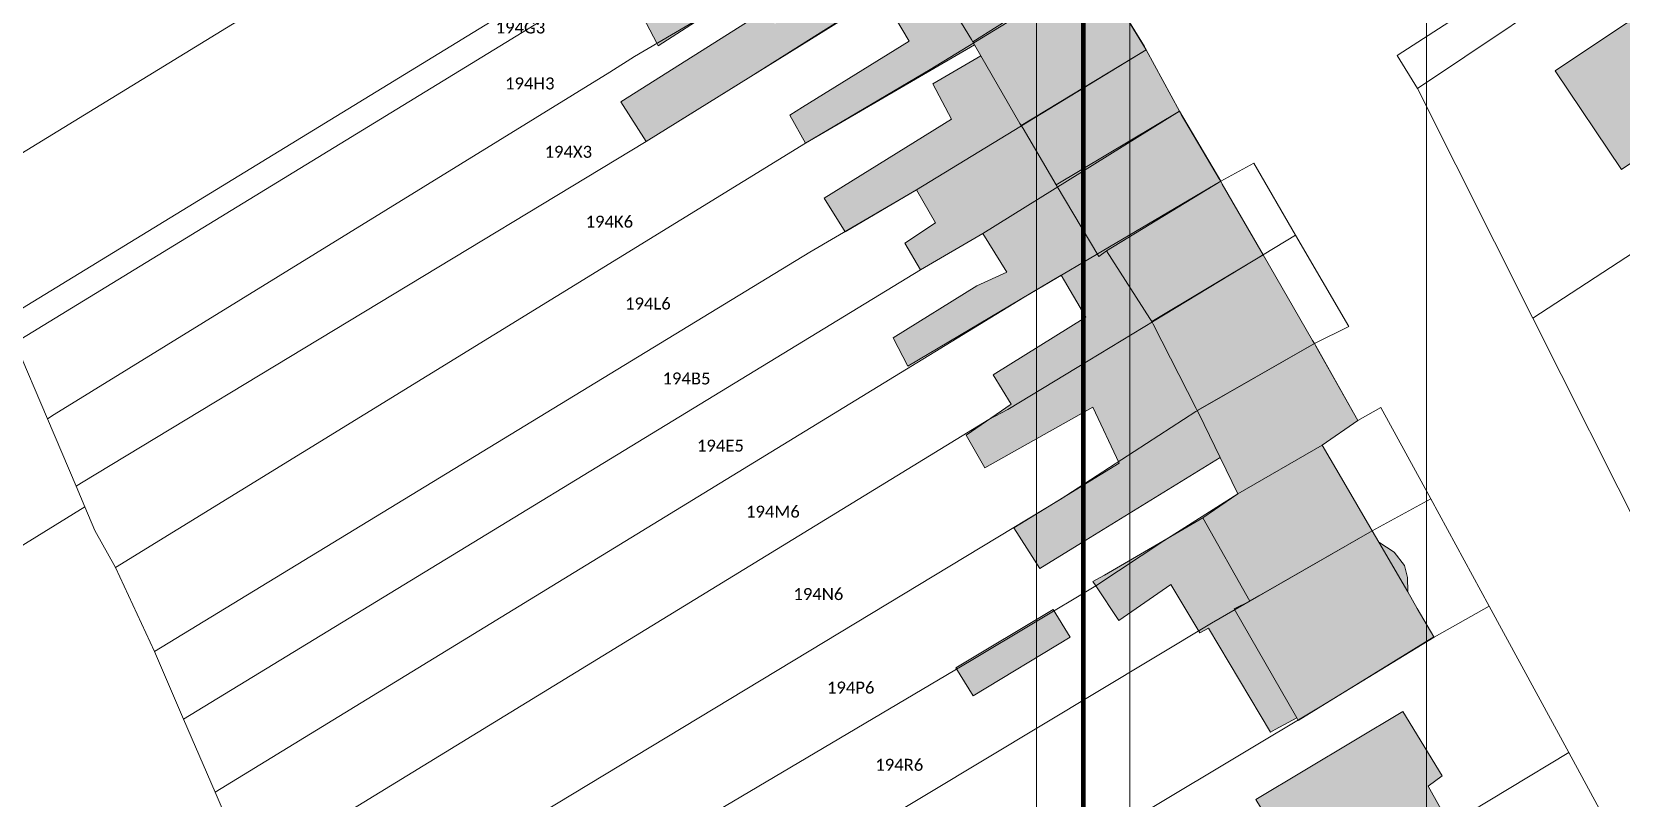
# Model space of a CAD drawing. Header units: metres. Extents: x 113120 to 240396, y 120329 to 242116.
# Drawn here: x 117220.6 to 117326.8, y 121321.2 to 121372.5 of the extents above; entities that cross this region are included whole.
import ezdxf

# ---------------------------------------------------------------- set-up
doc = ezdxf.new("R2010")
doc.units = ezdxf.units.M
doc.header["$LTSCALE"] = 3
doc.layers.get('0').update_dxf_attribs({"lineweight": 0})
for name, color, linetype, lineweight in [('Bpn_CaPa', 78, 'Continuous', 0), ('Bpn_ReBu', 4, 'Continuous', 0), ('Bpt_CaNu', 7, 'Continuous', 0), ('Carroyage(1)', 7, 'Continuous', 0), ('Hachure bâtiment', 11, 'Continuous', 0)]:
    doc.layers.add(name, color=color, linetype=linetype, lineweight=lineweight)
doc.styles.add('Legend', font='')
doc.styles.get('Legend').set_extended_font_data('Calibri')

msp = doc.modelspace()

# ---------------------------------------------------------------- hatches: boundary and pattern name
at = {"layer": 'Hachure bâtiment'}
h = msp.add_hatch(color=256, dxfattribs=at)
h.dxf.hatch_style = 1
h.paths.add_polyline_path([(117277.81, 121380.76), (117280.26, 121377.04), (117280.35, 121376.91), (117280.46, 121376.72), (117283.37, 121371.93), (117283.46, 121371.79), (117283.58, 121371.59), (117272.27, 121365), (117271.22, 121366.88), (117272.07, 121367.41), (117279.2, 121371.82), (117277.38, 121374.92), (117261.62, 121365.12), (117259.93, 121367.77), (117269.6, 121373.88), (117270.23, 121372.98), (117273.38, 121375.02), (117272.03, 121377.7), (117262.43, 121371.52), (117262.34, 121371.7), (117260.97, 121374.32), (117268.02, 121378.7), (117268.98, 121377), (117270.73, 121378.18), (117269.83, 121379.77), (117272.9, 121381.57), (117271.62, 121383.88), (117274.68, 121385.48)])
h = msp.add_hatch(color=256, dxfattribs=at)
h.dxf.hatch_style = 1
h.paths.add_polyline_path([(117288.68, 121381.83), (117291.49, 121377.08), (117291.58, 121376.92), (117283.46, 121371.79), (117283.37, 121371.93), (117280.46, 121376.72), (117280.35, 121376.91), (117288.57, 121382.03)])
h = msp.add_hatch(color=256, dxfattribs=at)
h.dxf.hatch_style = 1
h.paths.add_polyline_path([(117334.79, 121378.13), (117339.21, 121371.53), (117326.81, 121363.24), (117322.38, 121369.85), (117334.77, 121378.15)])
h = msp.add_hatch(color=256, dxfattribs=at)
h.dxf.hatch_style = 1
h.paths.add_polyline_path([(117291.7, 121376.72), (117294.92, 121371.47), (117295.04, 121371.24), (117286.69, 121366.19), (117286.61, 121366.33), (117284, 121370.85), (117283.58, 121371.59), (117283.46, 121371.79), (117291.58, 121376.92)])
h = msp.add_hatch(color=256, dxfattribs=at)
h.dxf.hatch_style = 1
h.paths.add_polyline_path([(117297.27, 121367.14), (117289.03, 121362.23), (117286.82, 121365.98), (117286.69, 121366.19), (117295.04, 121371.24)])
h = msp.add_hatch(color=256, dxfattribs=at)
h.dxf.hatch_style = 1
h.paths.add_polyline_path([(117286.61, 121366.33), (117286.69, 121366.19), (117286.82, 121365.98), (117289.03, 121362.23), (117291.87, 121357.43), (117292.4, 121357.8), (117295.29, 121353.28), (117295.41, 121353.09), (117295.5, 121352.92), (117298.39, 121347.27), (117298.46, 121347.14), (117298.56, 121346.94), (117299.99, 121344), (117291, 121338.47), (117287.93, 121336.58), (117286.2, 121339.3), (117286.59, 121339.54), (117293.23, 121343.62), (117291.48, 121347.37), (117284.27, 121343.3), (117283.02, 121345.48), (117286.02, 121347.57), (117284.82, 121349.53), (117291, 121353.38), (117289.37, 121356.18), (117279.12, 121350.1), (117278.13, 121352), (117283.73, 121355.47), (117285.73, 121356.38), (117284.12, 121358.98), (117279.97, 121356.53), (117278.92, 121358.32), (117280.97, 121359.68), (117279.7, 121361.88), (117274.92, 121359.08), (117273.52, 121361.32), (117282.03, 121366.62), (117280.78, 121368.98), (117284, 121370.85)])
h = msp.add_hatch(color=256, dxfattribs=at)
h.dxf.hatch_style = 1
h.paths.add_polyline_path([(117297.38, 121366.93), (117299.92, 121362.63), (117300.02, 121362.47), (117292.4, 121357.8), (117291.87, 121357.43), (117289.03, 121362.23), (117297.27, 121367.14)])
h = msp.add_hatch(color=256, dxfattribs=at)
h.dxf.hatch_style = 1
h.paths.add_polyline_path([(117300.13, 121362.27), (117302.85, 121357.55), (117295.41, 121353.09), (117295.29, 121353.28), (117292.4, 121357.8), (117300.02, 121362.47)])
h = msp.add_hatch(color=256, dxfattribs=at)
h.dxf.hatch_style = 1
h.paths.add_polyline_path([(117306.16, 121351.81), (117306.28, 121351.61), (117298.46, 121347.14), (117298.39, 121347.27), (117295.5, 121352.92), (117295.41, 121353.09), (117302.85, 121357.55)])
h = msp.add_hatch(color=256, dxfattribs=at)
h.dxf.hatch_style = 1
h.paths.add_polyline_path([(117306.38, 121351.43), (117309.18, 121346.47), (117306.8, 121344.83), (117301.17, 121341.58), (117299.99, 121344), (117298.56, 121346.94), (117298.46, 121347.14), (117306.28, 121351.61)])
h = msp.add_hatch(color=256, dxfattribs=at)
h.dxf.hatch_style = 1
h.paths.add_polyline_path([(117308.25, 121342.35), (117309.98, 121339.37), (117310.14, 121339.1), (117301.98, 121334.4), (117298.83, 121339.97), (117301.17, 121341.58), (117306.8, 121344.83)])
h = msp.add_hatch(color=256, dxfattribs=at)
h.dxf.hatch_style = 1
h.paths.add_polyline_path([(117301.98, 121334.4), (117300.92, 121333.88), (117305.1, 121326.59), (117303.67, 121325.82), (117303.34, 121325.64), (117299.2, 121332.6), (117298.63, 121332.27), (117296.7, 121335.5), (117293.22, 121333.1), (117291.67, 121335.41), (117291.48, 121335.7), (117292.25, 121336.14), (117298.83, 121339.97)])
h = msp.add_hatch(color=256, dxfattribs=at)
h.dxf.hatch_style = 1
h.paths.add_polyline_path([(117310.59, 121338.33), (117312.52, 121335.02), (117313.16, 121333.91), (117314.27, 121332.01), (117305.2, 121326.42), (117305.1, 121326.59), (117300.92, 121333.88), (117301.98, 121334.4), (117310.14, 121339.1)])
h = msp.add_hatch(color=256, dxfattribs=at)
h.dxf.hatch_style = 1
h.paths.add_polyline_path([(117311.62, 121337.67), (117312.3, 121336.77), (117312.5, 121335.97), (117312.52, 121335.02), (117310.59, 121338.33)], flags=17)
h = msp.add_hatch(color=256, dxfattribs=at)
h.dxf.hatch_style = 1
h.paths.add_polyline_path([(117289.97, 121331.98), (117283.47, 121328.07), (117282.33, 121329.93), (117288.83, 121333.83)])
h = msp.add_hatch(color=256, dxfattribs=at)
h.dxf.hatch_style = 1
h.paths.add_polyline_path([(117315.29, 121319.52), (117306.57, 121314.26), (117306.41, 121314.52), (117302.38, 121321.13), (117312.2, 121327.03), (117314.82, 121322.72), (117313.88, 121322.03)])

# ---------------------------------------------------------------- linework, layer by layer
at = {"flags": 128}
for points in [[(116736.27, 120667.93), (117313.77, 120667.93), (117313.77, 121484.68), (116736.27, 121484.68)], [(116775.21, 120723.71), (117287.71, 120723.71), (117287.71, 121453.71), (116775.21, 121453.71)]]:
    msp.add_lwpolyline(points, close=True, dxfattribs=at)
at = {"layer": 'Bpn_CaPa'}
for points in [[(117394.66, 121421.8), (117356.35, 121397.55), (117325.76, 121377.11), (117313.17, 121368.66), (117311.81, 121370.87), (117316.33, 121373.78), (117313.15, 121378.17), (117320.69, 121383.18), (117332, 121391.26), (117385.22, 121429.43), (117394.66, 121421.8)], [(117219.16, 121353.49), (117218.78, 121353.26), (117215.28, 121361.5), (117263.55, 121391.1), (117268.31, 121394.06), (117268.08, 121394.41), (117275.99, 121399.62), (117278.2, 121401.08), (117283.67, 121392.99), (117219.16, 121353.49)], [(117313.17, 121368.66), (117325.76, 121377.11), (117356.35, 121397.55), (117366.88, 121383.35), (117320.88, 121353.32), (117313.17, 121368.66)], [(117283.67, 121392.99), (117287.97, 121387.23), (117285.92, 121385.95), (117282.78, 121390.58), (117274.69, 121385.47), (117219.84, 121351.9), (117219.46, 121351.67), (117218.78, 121353.26), (117219.16, 121353.49), (117283.67, 121392.99)], [(117222.07, 121346.87), (117221.62, 121346.59), (117219.46, 121351.67), (117219.84, 121351.9), (117274.69, 121385.47), (117282.78, 121390.58), (117285.92, 121385.95), (117277.81, 121380.75), (117274.57, 121378.86), (117271.53, 121377.08), (117260.86, 121370.79), (117259.2, 121369.76), (117222.07, 121346.87)], [(117223.9, 121342.31), (117223.53, 121342.09), (117221.62, 121346.59), (117222.07, 121346.87), (117259.2, 121369.76), (117260.86, 121370.79), (117271.53, 121377.08), (117274.57, 121378.86), (117277.81, 121380.75), (117285.92, 121385.95), (117288.55, 121382.05), (117280.37, 121376.88), (117268.62, 121369.47), (117261.62, 121365.12), (117223.9, 121342.31)], [(117366.88, 121383.35), (117378.02, 121369.4), (117328.47, 121338.2), (117320.88, 121353.32), (117366.88, 121383.35)], [(117272.27, 121365), (117226.17, 121336.64), (117224.79, 121339.12), (117224.12, 121340.7), (117223.53, 121342.09), (117223.9, 121342.31), (117261.62, 121365.12), (117268.62, 121369.47), (117280.37, 121376.88), (117288.55, 121382.05), (117291.69, 121376.73), (117280.61, 121369.92), (117272.27, 121365)], [(117291.69, 121376.73), (117295.04, 121371.24), (117279.7, 121361.88), (117272.57, 121357.73), (117228.77, 121331.03), (117226.17, 121336.64), (117272.27, 121365), (117280.61, 121369.92), (117291.69, 121376.73)], [(117297.27, 121367.14), (117284.12, 121358.98), (117279.97, 121356.53), (117230.71, 121326.5), (117228.77, 121331.03), (117272.57, 121357.73), (117279.7, 121361.88), (117295.04, 121371.24), (117297.27, 121367.14)], [(117232.83, 121321.62), (117230.71, 121326.5), (117279.97, 121356.53), (117284.12, 121358.98), (117297.27, 121367.14), (117300.02, 121362.47), (117286.89, 121354.71), (117232.83, 121321.62)], [(117235.13, 121316.28), (117232.83, 121321.62), (117286.89, 121354.71), (117300.02, 121362.47), (117302.23, 121363.66), (117305.03, 121358.86), (117302.93, 121357.58), (117295.58, 121353.14), (117290.43, 121350.02), (117285.79, 121347.21), (117284.53, 121346.54), (117235.13, 121316.28)], [(117235.13, 121316.28), (117284.53, 121346.54), (117285.79, 121347.21), (117290.43, 121350.02), (117295.58, 121353.14), (117302.93, 121357.58), (117305.03, 121358.86), (117308.58, 121352.76), (117306.28, 121351.61), (117298.37, 121347.07), (117289.3, 121341.2), (117237.79, 121310.06), (117235.13, 121316.28)], [(117237.79, 121310.06), (117289.3, 121341.2), (117298.37, 121347.07), (117306.28, 121351.61), (117309.18, 121346.47), (117306.8, 121344.83), (117301.17, 121341.58), (117296.23, 121338.42), (117291.68, 121335.42), (117283.35, 121330.43), (117240.07, 121304.81), (117237.79, 121310.06)], [(117242.6, 121298.76), (117240.07, 121304.81), (117283.35, 121330.43), (117291.68, 121335.42), (117296.23, 121338.42), (117301.17, 121341.58), (117306.8, 121344.83), (117309.18, 121346.47), (117310.73, 121347.35), (117314.06, 121341.23), (117310.14, 121339.1), (117302.58, 121334.75), (117299.41, 121332.93), (117242.6, 121298.76)], [(117260.72, 121257.17), (117204.02, 121220.17), (117200.35, 121239.86), (117195.21, 121238.37), (117168.98, 121306.69), (117207.47, 121330.43), (117224.12, 121340.7), (117224.79, 121339.12), (117226.17, 121336.64), (117228.77, 121331.03), (117230.71, 121326.5), (117232.83, 121321.62), (117235.13, 121316.28), (117237.79, 121310.06), (117240.07, 121304.81), (117242.6, 121298.76), (117246.04, 121290.97), (117250.3, 121281.09), (117255.17, 121269.8), (117258.97, 121261), (117260.72, 121257.17)], [(117242.6, 121298.76), (117299.41, 121332.93), (117302.58, 121334.75), (117310.14, 121339.1), (117314.06, 121341.23), (117317.96, 121334.05), (117314.28, 121331.98), (117306.68, 121327.33), (117295.56, 121320.67), (117292.5, 121318.85), (117246.04, 121290.97), (117242.6, 121298.76)], [(117250.3, 121281.09), (117246.04, 121290.97), (117292.5, 121318.85), (117295.56, 121320.67), (117306.68, 121327.33), (117314.28, 121331.98), (117317.96, 121334.05), (117323.28, 121324.27), (117315.32, 121319.46), (117306.57, 121314.25), (117250.3, 121281.09)], [(117328.94, 121313.84), (117326.84, 121312.59), (117318.72, 121307.73), (117313.86, 121304.82), (117310.21, 121302.64), (117296.68, 121294.55), (117255.17, 121269.8), (117250.3, 121281.09), (117306.57, 121314.25), (117315.32, 121319.46), (117323.28, 121324.27), (117328.94, 121313.84)]]:
    msp.add_lwpolyline(points, close=True, dxfattribs=at)
for points in [[(117203.16, 121373.68), (117231.49, 121389.61), (117233.94, 121385.25), (117261.26, 121401.43), (117261.94, 121401.91), (117269.95, 121407.58), (117272.05, 121409.07), (117278.2, 121401.08), (117275.99, 121399.62), (117268.08, 121394.41), (117268.31, 121394.06), (117263.55, 121391.1), (117215.28, 121361.5)], [(117219.46, 121351.67), (117221.62, 121346.59), (117223.53, 121342.09), (117224.12, 121340.7), (117207.47, 121330.43)]]:
    msp.add_lwpolyline(points, dxfattribs=at)
at = {"layer": 'Bpn_ReBu'}
for points in [[(117288.68, 121381.83), (117291.49, 121377.08), (117291.58, 121376.92), (117283.46, 121371.79), (117283.37, 121371.93), (117280.46, 121376.72), (117280.35, 121376.91), (117288.57, 121382.03), (117288.68, 121381.83)], [(117334.79, 121378.13), (117339.21, 121371.53), (117326.81, 121363.24), (117322.38, 121369.85), (117334.77, 121378.15), (117334.79, 121378.13)], [(117291.7, 121376.72), (117294.92, 121371.47), (117295.04, 121371.24), (117286.69, 121366.19), (117286.61, 121366.33), (117284, 121370.85), (117283.58, 121371.59), (117283.46, 121371.79), (117291.58, 121376.92), (117291.7, 121376.72)], [(117297.27, 121367.14), (117289.03, 121362.23), (117286.82, 121365.98), (117286.69, 121366.19), (117295.04, 121371.24), (117297.27, 121367.14)], [(117286.61, 121366.33), (117286.69, 121366.19), (117286.82, 121365.98), (117289.03, 121362.23), (117291.87, 121357.43), (117292.4, 121357.8), (117295.29, 121353.28), (117295.41, 121353.09), (117295.5, 121352.92), (117298.39, 121347.27), (117298.46, 121347.14), (117298.56, 121346.94), (117299.99, 121344), (117291, 121338.47), (117287.93, 121336.58), (117286.2, 121339.3), (117286.59, 121339.54), (117293.23, 121343.62), (117291.48, 121347.37), (117284.27, 121343.3), (117283.02, 121345.48), (117286.02, 121347.57), (117284.82, 121349.53), (117291, 121353.38), (117289.37, 121356.18), (117279.12, 121350.1), (117278.13, 121352), (117283.73, 121355.47), (117285.73, 121356.38), (117284.12, 121358.98), (117279.97, 121356.53), (117278.92, 121358.32), (117280.97, 121359.68), (117279.7, 121361.88), (117274.92, 121359.08), (117273.52, 121361.32), (117282.03, 121366.62), (117280.78, 121368.98), (117284, 121370.85), (117286.61, 121366.33)], [(117297.38, 121366.93), (117299.92, 121362.63), (117300.02, 121362.47), (117292.4, 121357.8), (117291.87, 121357.43), (117289.03, 121362.23), (117297.27, 121367.14), (117297.38, 121366.93)], [(117300.13, 121362.27), (117302.85, 121357.55), (117295.41, 121353.09), (117295.29, 121353.28), (117292.4, 121357.8), (117300.02, 121362.47), (117300.13, 121362.27)], [(117306.16, 121351.81), (117306.28, 121351.61), (117298.46, 121347.14), (117298.39, 121347.27), (117295.5, 121352.92), (117295.41, 121353.09), (117302.85, 121357.55), (117306.16, 121351.81)], [(117306.38, 121351.43), (117309.18, 121346.47), (117306.8, 121344.83), (117301.17, 121341.58), (117299.99, 121344), (117298.56, 121346.94), (117298.46, 121347.14), (117306.28, 121351.61), (117306.38, 121351.43)], [(117308.25, 121342.35), (117309.98, 121339.37), (117310.14, 121339.1), (117301.98, 121334.4), (117298.83, 121339.97), (117301.17, 121341.58), (117306.8, 121344.83), (117308.25, 121342.35)], [(117301.98, 121334.4), (117300.92, 121333.88), (117305.1, 121326.59), (117303.67, 121325.82), (117303.34, 121325.64), (117299.2, 121332.6), (117298.63, 121332.27), (117296.7, 121335.5), (117293.22, 121333.1), (117291.67, 121335.41), (117291.48, 121335.7), (117292.25, 121336.14), (117298.83, 121339.97), (117301.98, 121334.4)], [(117310.59, 121338.33), (117312.52, 121335.02), (117313.16, 121333.91), (117314.27, 121332.01), (117305.2, 121326.42), (117305.1, 121326.59), (117300.92, 121333.88), (117301.98, 121334.4), (117310.14, 121339.1), (117310.59, 121338.33)], [(117311.62, 121337.67), (117312.3, 121336.77), (117312.5, 121335.97), (117312.52, 121335.02), (117310.59, 121338.33), (117311.62, 121337.67)], [(117289.97, 121331.98), (117283.47, 121328.07), (117282.33, 121329.93), (117288.83, 121333.83), (117289.97, 121331.98)], [(117315.29, 121319.52), (117306.57, 121314.26), (117306.41, 121314.52), (117302.38, 121321.13), (117312.2, 121327.03), (117314.82, 121322.72), (117313.88, 121322.03), (117315.29, 121319.52)]]:
    msp.add_lwpolyline(points, close=True, dxfattribs=at)
for points in [[(117272.03, 121377.7), (117262.43, 121371.52), (117262.34, 121371.7), (117260.97, 121374.32)], [(117280.46, 121376.72), (117283.37, 121371.93), (117283.46, 121371.79), (117283.58, 121371.59), (117272.27, 121365), (117271.22, 121366.88), (117272.07, 121367.41), (117279.2, 121371.82), (117277.38, 121374.92), (117261.62, 121365.12), (117259.93, 121367.77), (117269.6, 121373.88)]]:
    msp.add_lwpolyline(points, dxfattribs=at)
at = {"layer": 'Carroyage(1)'}
msp.add_lwpolyline([(116768.96, 120717.46), (117293.96, 120717.46), (117293.96, 121459.96), (116768.96, 121459.96)], close=True, dxfattribs=at)
at = {"layer": 'Carroyage(1)', "const_width": 0.312}
msp.add_lwpolyline([(116772.09, 120720.59), (117290.84, 120720.59), (117290.84, 121456.84), (116772.09, 121456.84)], close=True, dxfattribs=at)

# ---------------------------------------------------------------- texts
at = {"layer": 'Bpt_CaNu', "char_height": 0.8, "attachment_point": 7, "style": 'Legend'}
for s, insert in [('194G3', (117251.57, 121372.33)), ('194H3', (117252.2, 121368.59)), ('194X3', (117254.84, 121364.02)), ('194K6', (117257.58, 121359.35)), ('194L6', (117260.22, 121353.88)), ('194B5', (117262.72, 121348.87)), ('194E5', (117265.02, 121344.38)), ('194M6', (117268.3, 121339.97)), ('194N6', (117271.47, 121334.46)), ('194P6', (117273.71, 121328.21)), ('194R6', (117276.94, 121323.05))]:
    msp.add_mtext(s, dxfattribs=dict(at, insert=insert))

doc.saveas('drawing.dxf')
